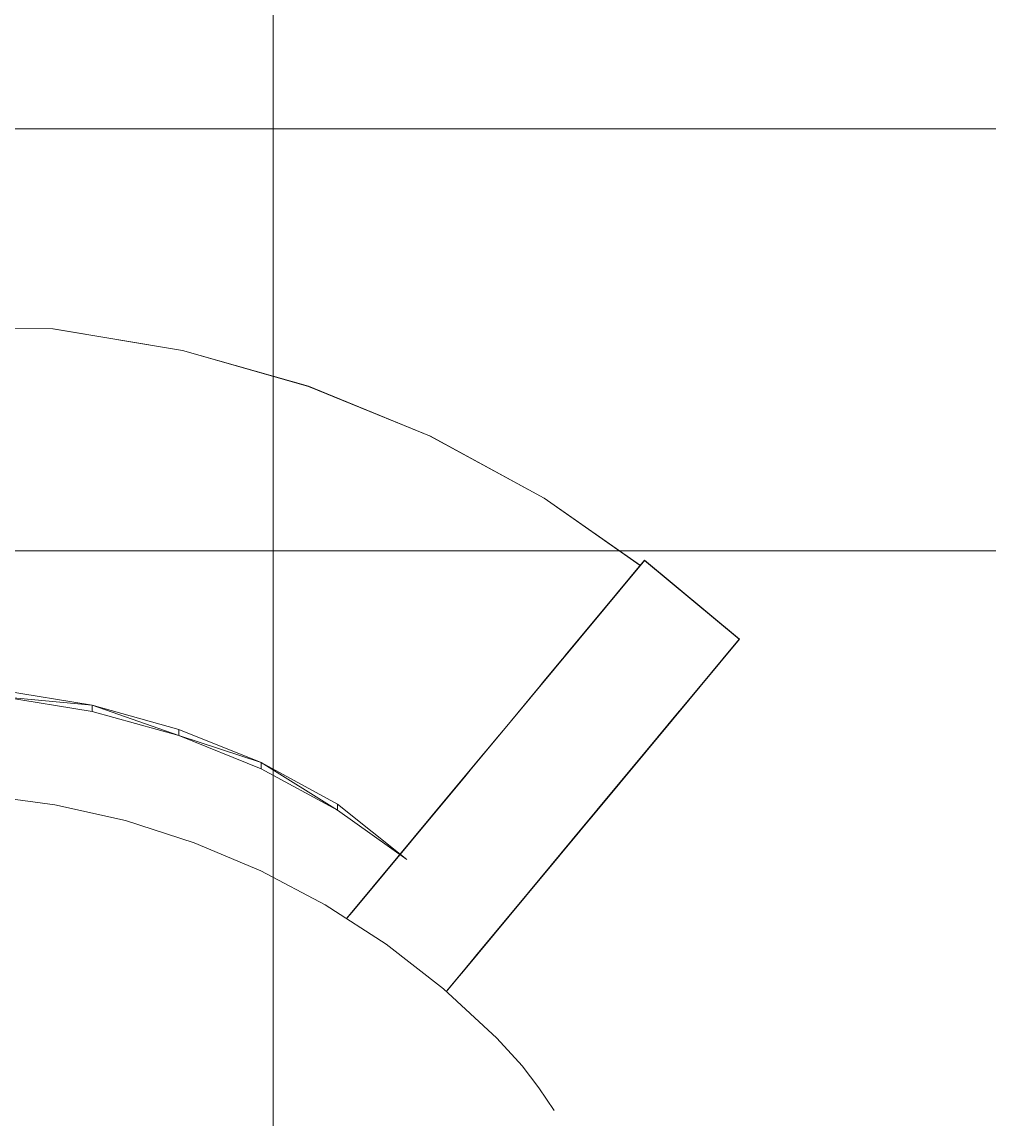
# Model space of a CAD drawing. Extents: x -566 to 72611, y -487 to 32334.
# Drawn here: x 115.74 to 124.58, y 249.95 to 259.98 of the extents above; entities that cross this region are included whole.
import ezdxf

# ---------------------------------------------------------------- set-up
doc = ezdxf.new("R2010")
doc.units = 0
doc.header["$LTSCALE"] = 0.5
doc.header["$MEASUREMENT"] = 0
doc.layers.add('ceilling', color=141, linetype='CONTINUOUS', lineweight=18)
doc.layers.add('floor', color=7, linetype='CONTINUOUS', lineweight=5, true_color=0xcfcfcf)
doc.layers.add('layout', color=7, linetype='CONTINUOUS', lineweight=5, true_color=0xcfcfcf)

msp = doc.modelspace()

# ---------------------------------------------------------------- hatches: boundary and pattern name
at = {"layer": 'floor'}
h = msp.add_hatch(dxfattribs=at)
h.set_pattern_fill('ANSI37', color=256, scale=100, angle=45)
h.set_pattern_definition([(90, (243.028, 267.632), (-12.5, 9e-16), []), (180, (243.028, 267.632), (-9e-16, -12.5), [])])
h.paths.add_polyline_path([(253.46925, 349.5), (154.11744, 349.5), (154.11744, 348.5), (101.14781, 348.5), (101.14781, 349.5), (0, 349.5), (0, 344.5), (36, 344.5, -0.33835703), (0, 308.66941), (0, 308.5), (0, 173.75), (253.46925, 173.75)])
h.paths.add_polyline_path([(36, 344.5), (0, 344.5), (0, 308.66941, 0.33835703)], flags=17)
h.paths.add_polyline_path([(253.46925, 173.75), (0, 173.75), (0, 173.74997), (0, 169.75), (253.46925, 169.75)])
h.paths.add_polyline_path([(253.46925, 169.75), (0, 169.75), (0, 149.21137), (36, 149.21137, -0.33835703), (0, 113.38078), (0, 113.21137), (0, 29.94998), (0, -5), (253.46925, -5)])
h.paths.add_polyline_path([(36, 149.21137), (0, 149.21137), (0, 113.38078, 0.33835703)], flags=17)
h.paths.add_polyline_path([(575.25, 169.75), (510, 169.75), (474.75, 169.75), (327.5, 169.75), (285.46925, 169.75), (285.46925, 165.75), (253.46925, 165.75), (253.46925, -5), (263.99725, -5), (263.99725, 95.99051), (287, 95.99051), (287, 97.5), (292, 97.5), (292, -5), (341.25, -5), (341.25, 13.02988), (341.25012, 15.02988), (346.24839, 15.02988, 0.36108524), (374.08728, 41.24999), (346.25012, 41.24999), (346.25012, 42.99999), (341.25, 42.99999), (341.25, 44.99999), (341.25, 97.5), (357.75, 97.5), (405.75, 97.5), (575.25, 97.5)])

# ---------------------------------------------------------------- linework, layer by layer
at = {"layer": 'ceilling'}
msp.add_line((0, 259), (533.5, 259), dxfattribs=at)
at = {"layer": 'layout'}
for points in [[(116.02435, 257.17188, 72.42811), (116.02435, 257.17188, 72.42811), (113.62588, 257.17585, 72.41556), (116.02358, 257.17066, 72.46829)], [(116.02435, 257.17188, 72.42811), (116.02435, 257.17188, 72.42811), (117.2077, 256.97297, 72.45122), (116.02468, 257.16944, 72.38787)], [(118.36005, 256.64559, 72.48521), (118.36005, 256.64559, 72.48521), (117.2077, 256.97297, 72.45122), (118.35818, 256.6445, 72.52538)], [(118.35818, 256.6445, 72.52538), (118.35818, 256.6445, 72.52538), (119.46413, 256.19308, 72.56979), (118.36005, 256.64559, 72.48521)], [(118.36005, 256.64559, 72.48521), (118.36005, 256.64559, 72.48521), (119.46649, 256.19393, 72.52964), (118.36059, 256.64303, 72.44498)], [(119.46649, 256.19393, 72.52964), (119.46649, 256.19393, 72.52964), (118.36005, 256.64559, 72.48521), (119.46413, 256.19308, 72.56979)], [(119.46649, 256.19393, 72.52964), (119.46649, 256.19393, 72.52964), (120.51274, 255.62375, 72.58394), (119.46715, 256.19136, 72.48942)], [(121.39199, 255.00828, 72.66457), (121.39199, 255.00828, 72.66457), (120.51274, 255.62375, 72.58394), (121.38894, 255.00792, 72.70467)], [(121.37177, 254.98394, 72.4578), (121.37177, 254.98394, 72.4578), (121.31485, 254.91535, 72.23734), (120.71855, 254.19798, 72.32506)], [(120.77443, 254.26523, 72.46136), (120.77443, 254.26523, 72.46136), (121.37177, 254.98394, 72.4578), (120.71855, 254.19798, 72.32506)], [(121.4305, 255.05461, 72.67724), (121.4305, 255.05461, 72.67724), (121.37177, 254.98394, 72.4578), (120.77443, 254.26523, 72.46136)], [(120.83187, 254.33431, 72.59624), (120.83187, 254.33431, 72.59624), (121.4305, 255.05461, 72.67724), (120.77443, 254.26523, 72.46136)], [(120.89093, 254.40535, 72.72964), (120.89093, 254.40535, 72.72964), (121.4305, 255.05461, 72.67724), (120.83187, 254.33431, 72.59624)], [(121.4297, 255.05363, 72.71734), (121.4297, 255.05363, 72.71734), (121.4305, 255.05461, 72.67724), (120.89093, 254.40535, 72.72964)], [(121.42597, 255.04913, 72.75708), (121.42597, 255.04913, 72.75708), (121.4297, 255.05363, 72.71734), (120.89093, 254.40535, 72.72964)], [(120.95153, 254.47832, 72.86153), (120.95153, 254.47832, 72.86153), (121.42597, 255.04913, 72.75708), (120.89093, 254.40535, 72.72964)], [(121.41939, 255.04121, 72.79601), (121.41939, 255.04121, 72.79601), (121.42597, 255.04913, 72.75708), (120.95153, 254.47832, 72.86153)], [(121.40996, 255.02988, 72.83366), (121.40996, 255.02988, 72.83366), (121.41939, 255.04121, 72.79601), (120.95153, 254.47832, 72.86153)], [(121.39784, 255.01526, 72.86961), (121.39784, 255.01526, 72.86961), (121.40996, 255.02988, 72.83366), (120.95153, 254.47832, 72.86153)], [(120.96891, 254.49916, 72.89507), (120.96891, 254.49916, 72.89507), (121.39784, 255.01526, 72.86961), (120.95153, 254.47832, 72.86153)], [(121.38315, 254.99759, 72.90343), (121.38315, 254.99759, 72.90343), (121.39784, 255.01526, 72.86961), (120.96891, 254.49916, 72.89507)], [(120.9884, 254.52267, 72.92598), (120.9884, 254.52267, 72.92598), (121.38315, 254.99759, 72.90343), (120.96891, 254.49916, 72.89507)], [(121.36611, 254.97712, 72.93472), (121.36611, 254.97712, 72.93472), (121.38315, 254.99759, 72.90343), (120.9884, 254.52267, 72.92598)], [(121.4305, 255.05461, 72.67724), (121.4305, 255.05461, 72.67724), (121.4297, 255.05363, 72.71734), (122.29705, 254.33434, 72.67724)], [(122.29626, 254.33336, 72.71734), (122.29626, 254.33336, 72.71734), (122.29705, 254.33434, 72.67724), (121.4297, 255.05363, 72.71734)], [(121.31485, 254.91535, 72.23734), (121.31485, 254.91535, 72.23734), (121.25973, 254.84907, 72.01588), (120.61165, 254.06944, 72.04826)], [(120.66429, 254.13268, 72.18733), (120.66429, 254.13268, 72.18733), (121.31485, 254.91535, 72.23734), (120.61165, 254.06944, 72.04826)], [(120.71855, 254.19798, 72.32506), (120.71855, 254.19798, 72.32506), (121.31485, 254.91535, 72.23734), (120.66429, 254.13268, 72.18733)], [(121.00986, 254.5485, 72.95397), (121.00986, 254.5485, 72.95397), (121.36611, 254.97712, 72.93472), (120.9884, 254.52267, 72.92598)], [(121.34686, 254.95397, 72.96314), (121.34686, 254.95397, 72.96314), (121.36611, 254.97712, 72.93472), (121.00986, 254.5485, 72.95397)], [(121.03305, 254.5764, 72.97878), (121.03305, 254.5764, 72.97878), (121.34686, 254.95397, 72.96314), (121.00986, 254.5485, 72.95397)], [(121.32562, 254.92839, 72.98836), (121.32562, 254.92839, 72.98836), (121.34686, 254.95397, 72.96314), (121.03305, 254.5764, 72.97878)], [(121.05775, 254.60613, 73.00018), (121.05775, 254.60613, 73.00018), (121.32562, 254.92839, 72.98836), (121.03305, 254.5764, 72.97878)], [(121.30267, 254.90073, 73.01006), (121.30267, 254.90073, 73.01006), (121.32562, 254.92839, 72.98836), (121.05775, 254.60613, 73.00018)], [(121.08376, 254.63744, 73.01797), (121.08376, 254.63744, 73.01797), (121.30267, 254.90073, 73.01006), (121.05775, 254.60613, 73.00018)], [(121.28816, 254.88331, 73.02074), (121.28816, 254.88331, 73.02074), (121.30267, 254.90073, 73.01006), (121.08376, 254.63744, 73.01797)], [(121.11082, 254.66997, 73.03196), (121.11082, 254.66997, 73.03196), (121.28816, 254.88331, 73.02074), (121.08376, 254.63744, 73.01797)], [(121.25269, 254.84066, 73.04198), (121.25269, 254.84066, 73.04198), (121.28816, 254.88331, 73.02074), (121.11082, 254.66997, 73.03196)], [(121.20642, 254.78499, 71.79347), (121.20642, 254.78499, 71.79347), (121.15495, 254.72309, 71.57012), (120.46365, 253.89132, 71.62331)], [(120.5113, 253.9487, 71.76621), (120.5113, 253.9487, 71.76621), (121.20642, 254.78499, 71.79347), (120.46365, 253.89132, 71.62331)], [(120.56067, 254.00804, 71.90788), (120.56067, 254.00804, 71.90788), (121.20642, 254.78499, 71.79347), (120.5113, 253.9487, 71.76621)], [(121.25973, 254.84907, 72.01588), (121.25973, 254.84907, 72.01588), (121.20642, 254.78499, 71.79347), (120.56067, 254.00804, 71.90788)], [(120.61165, 254.06944, 72.04826), (120.61165, 254.06944, 72.04826), (121.25973, 254.84907, 72.01588), (120.56067, 254.00804, 71.90788)], [(121.13866, 254.70348, 73.04206), (121.13866, 254.70348, 73.04206), (121.25269, 254.84066, 73.04198), (121.11082, 254.66997, 73.03196)], [(121.13866, 254.70348, 73.04206), (121.13866, 254.70348, 73.04206), (121.25269, 254.84066, 73.04198), (121.22432, 254.80655, 73.04811)], [(121.13866, 254.70348, 73.04206), (121.13866, 254.70348, 73.04206), (121.22432, 254.80655, 73.04811), (121.16703, 254.73759, 73.04814)], [(121.19568, 254.77207, 73.05017), (121.19568, 254.77207, 73.05017), (121.22432, 254.80655, 73.04811), (121.16703, 254.73759, 73.04814)], [(121.15495, 254.72309, 71.57012), (121.15495, 254.72309, 71.57012), (121.10531, 254.66327, 71.34588), (120.41766, 253.83601, 71.47923)], [(120.46365, 253.89132, 71.62331), (120.46365, 253.89132, 71.62331), (121.15495, 254.72309, 71.57012), (120.41766, 253.83601, 71.47923)], [(121.05751, 254.60589, 71.12077), (121.05751, 254.60589, 71.12077), (121.01157, 254.55057, 70.89484), (120.15594, 253.52118, 47.56821)], [(120.33081, 253.73147, 71.18767), (120.33081, 253.73147, 71.18767), (121.05751, 254.60589, 71.12077), (120.15594, 253.52118, 47.56821)], [(121.10531, 254.66327, 71.34588), (121.10531, 254.66327, 71.34588), (121.05751, 254.60589, 71.12077), (120.33081, 253.73147, 71.18767)], [(120.37338, 253.78276, 71.33401), (120.37338, 253.78276, 71.33401), (121.10531, 254.66327, 71.34588), (120.33081, 253.73147, 71.18767)], [(120.41766, 253.83601, 71.47923), (120.41766, 253.83601, 71.47923), (121.10531, 254.66327, 71.34588), (120.37338, 253.78276, 71.33401)], [(122.29705, 254.33434, 72.67724), (122.29705, 254.33434, 72.67724), (121.64099, 253.54496, 72.46136), (122.23833, 254.26367, 72.4578)], [(121.69846, 253.61404, 72.59624), (121.69846, 253.61404, 72.59624), (121.64099, 253.54496, 72.46136), (122.29705, 254.33434, 72.67724)], [(121.75749, 253.68507, 72.72964), (121.75749, 253.68507, 72.72964), (121.69846, 253.61404, 72.59624), (122.29705, 254.33434, 72.67724)], [(122.29626, 254.33336, 72.71734), (122.29626, 254.33336, 72.71734), (121.75749, 253.68507, 72.72964), (122.29705, 254.33434, 72.67724)], [(122.29255, 254.32885, 72.75708), (122.29255, 254.32885, 72.75708), (121.75749, 253.68507, 72.72964), (122.29626, 254.33336, 72.71734)], [(121.81809, 253.75805, 72.86153), (121.81809, 253.75805, 72.86153), (121.75749, 253.68507, 72.72964), (122.29255, 254.32885, 72.75708)], [(122.28594, 254.32093, 72.79601), (122.28594, 254.32093, 72.79601), (121.81809, 253.75805, 72.86153), (122.29255, 254.32885, 72.75708)], [(122.27652, 254.3096, 72.83366), (122.27652, 254.3096, 72.83366), (121.81809, 253.75805, 72.86153), (122.28594, 254.32093, 72.79601)], [(122.2644, 254.29498, 72.86961), (122.2644, 254.29498, 72.86961), (121.81809, 253.75805, 72.86153), (122.27652, 254.3096, 72.83366)], [(121.83547, 253.77889, 72.89507), (121.83547, 253.77889, 72.89507), (121.81809, 253.75805, 72.86153), (122.2644, 254.29498, 72.86961)], [(122.24971, 254.27732, 72.90343), (122.24971, 254.27732, 72.90343), (121.83547, 253.77889, 72.89507), (122.2644, 254.29498, 72.86961)], [(121.85496, 253.8024, 72.92598), (121.85496, 253.8024, 72.92598), (121.83547, 253.77889, 72.89507), (122.24971, 254.27732, 72.90343)], [(122.23266, 254.25685, 72.93472), (122.23266, 254.25685, 72.93472), (121.85496, 253.8024, 72.92598), (122.24971, 254.27732, 72.90343)], [(122.1814, 254.19508, 72.23734), (122.1814, 254.19508, 72.23734), (121.47821, 253.34917, 72.04826), (122.12629, 254.1288, 72.01588)], [(121.53085, 253.4124, 72.18733), (121.53085, 253.4124, 72.18733), (121.47821, 253.34917, 72.04826), (122.1814, 254.19508, 72.23734)], [(121.5851, 253.47771, 72.32506), (121.5851, 253.47771, 72.32506), (121.53085, 253.4124, 72.18733), (122.1814, 254.19508, 72.23734)], [(122.23833, 254.26367, 72.4578), (122.23833, 254.26367, 72.4578), (121.5851, 253.47771, 72.32506), (122.1814, 254.19508, 72.23734)], [(121.64099, 253.54496, 72.46136), (121.64099, 253.54496, 72.46136), (121.5851, 253.47771, 72.32506), (122.23833, 254.26367, 72.4578)], [(121.87641, 253.82823, 72.95397), (121.87641, 253.82823, 72.95397), (121.85496, 253.8024, 72.92598), (122.23266, 254.25685, 72.93472)], [(122.21342, 254.2337, 72.96314), (122.21342, 254.2337, 72.96314), (121.87641, 253.82823, 72.95397), (122.23266, 254.25685, 72.93472)], [(121.89961, 253.85613, 72.97878), (121.89961, 253.85613, 72.97878), (121.87641, 253.82823, 72.95397), (122.21342, 254.2337, 72.96314)], [(122.19218, 254.20811, 72.98836), (122.19218, 254.20811, 72.98836), (121.89961, 253.85613, 72.97878), (122.21342, 254.2337, 72.96314)], [(121.92434, 253.88586, 73.00018), (121.92434, 253.88586, 73.00018), (121.89961, 253.85613, 72.97878), (122.19218, 254.20811, 72.98836)], [(122.16922, 254.18046, 73.01006), (122.16922, 254.18046, 73.01006), (121.92434, 253.88586, 73.00018), (122.19218, 254.20811, 72.98836)], [(121.95032, 253.91717, 73.01797), (121.95032, 253.91717, 73.01797), (121.92434, 253.88586, 73.00018), (122.16922, 254.18046, 73.01006)], [(122.15472, 254.16304, 73.02074), (122.15472, 254.16304, 73.02074), (121.95032, 253.91717, 73.01797), (122.16922, 254.18046, 73.01006)], [(122.12629, 254.1288, 72.01588), (122.12629, 254.1288, 72.01588), (121.42722, 253.28777, 71.90788), (122.07298, 254.06471, 71.79347)], [(121.47821, 253.34917, 72.04826), (121.47821, 253.34917, 72.04826), (121.42722, 253.28777, 71.90788), (122.12629, 254.1288, 72.01588)], [(121.97737, 253.9497, 73.03197), (121.97737, 253.9497, 73.03197), (121.95032, 253.91717, 73.01797), (122.15472, 254.16304, 73.02074)], [(122.11925, 254.12039, 73.04198), (122.11925, 254.12039, 73.04198), (121.97737, 253.9497, 73.03197), (122.15472, 254.16304, 73.02074)], [(122.00522, 253.98321, 73.04206), (122.00522, 253.98321, 73.04206), (121.97737, 253.9497, 73.03197), (122.11925, 254.12039, 73.04198)], [(122.09088, 254.08628, 73.04811), (122.09088, 254.08628, 73.04811), (122.00522, 253.98321, 73.04206), (122.11925, 254.12039, 73.04198)], [(122.03359, 254.01732, 73.04814), (122.03359, 254.01732, 73.04814), (122.00522, 253.98321, 73.04206), (122.09088, 254.08628, 73.04811)], [(122.06224, 254.0518, 73.05017), (122.06224, 254.0518, 73.05017), (122.03359, 254.01732, 73.04814), (122.09088, 254.08628, 73.04811)], [(122.15472, 254.16304, 73.02074), (122.15472, 254.16304, 73.02074), (122.14483, 254.1511, 73.028), (122.11925, 254.12039, 73.04198)], [(122.0215, 254.00282, 71.57012), (122.0215, 254.00282, 71.57012), (121.28422, 253.11573, 71.47923), (121.97187, 253.943, 71.34588)], [(121.33021, 253.17105, 71.62331), (121.33021, 253.17105, 71.62331), (121.28422, 253.11573, 71.47923), (122.0215, 254.00282, 71.57012)], [(122.07298, 254.06471, 71.79347), (122.07298, 254.06471, 71.79347), (121.33021, 253.17105, 71.62331), (122.0215, 254.00282, 71.57012)], [(121.37786, 253.22843, 71.76621), (121.37786, 253.22843, 71.76621), (121.33021, 253.17105, 71.62331), (122.07298, 254.06471, 71.79347)], [(121.42722, 253.28777, 71.90788), (121.42722, 253.28777, 71.90788), (121.37786, 253.22843, 71.76621), (122.07298, 254.06471, 71.79347)], [(121.92409, 253.88561, 71.12077), (121.92409, 253.88561, 71.12077), (121.15091, 252.9554, 70.94884), (121.87813, 253.8303, 70.89484)], [(121.19736, 253.0112, 71.18767), (121.19736, 253.0112, 71.18767), (121.15091, 252.9554, 70.94884), (121.92409, 253.88561, 71.12077)], [(121.97187, 253.943, 71.34588), (121.97187, 253.943, 71.34588), (121.19736, 253.0112, 71.18767), (121.92409, 253.88561, 71.12077)], [(121.23993, 253.06249, 71.33401), (121.23993, 253.06249, 71.33401), (121.19736, 253.0112, 71.18767), (121.97187, 253.943, 71.34588)], [(121.28422, 253.11573, 71.47923), (121.28422, 253.11573, 71.47923), (121.23993, 253.06249, 71.33401), (121.97187, 253.943, 71.34588)], [(115.56383, 253.86386, 63.34285), (115.56383, 253.86386, 63.34285), (115.56369, 253.80636, 62.45329), (116.38346, 253.72939, 63.35143)], [(116.38333, 253.67189, 62.46187), (116.38333, 253.67189, 62.46187), (116.38346, 253.72939, 63.35143), (115.56369, 253.80636, 62.45329)], [(121.83406, 253.77718, 70.66811), (121.83406, 253.77718, 70.66811), (121.06412, 252.85098, 70.46989), (121.79183, 253.72638, 70.44061)], [(121.10644, 252.90179, 70.70921), (121.10644, 252.90179, 70.70921), (121.06412, 252.85098, 70.46989), (121.83406, 253.77718, 70.66811)], [(121.87813, 253.8303, 70.89484), (121.87813, 253.8303, 70.89484), (121.10644, 252.90179, 70.70921), (121.83406, 253.77718, 70.66811)], [(121.15091, 252.9554, 70.94884), (121.15091, 252.9554, 70.94884), (121.10644, 252.90179, 70.70921), (121.87813, 253.8303, 70.89484)], [(116.38333, 253.67189, 62.46187), (116.38333, 253.67189, 62.46187), (117.17543, 253.45155, 62.47601), (116.38346, 253.72939, 63.35143)], [(117.17556, 253.50905, 63.36555), (117.17556, 253.50905, 63.36555), (116.38346, 253.72939, 63.35143), (117.17543, 253.45155, 62.47601)], [(121.75125, 253.67764, 70.21121), (121.75125, 253.67764, 70.21121), (120.996, 252.76899, 70.06955), (121.7178, 253.63744, 70.01603)], [(121.02975, 252.80956, 70.26926), (121.02975, 252.80956, 70.26926), (120.996, 252.76899, 70.06955), (121.75125, 253.67764, 70.21121)], [(121.79183, 253.72638, 70.44061), (121.79183, 253.72638, 70.44061), (121.02975, 252.80956, 70.26926), (121.75125, 253.67764, 70.21121)], [(121.06412, 252.85098, 70.46989), (121.06412, 252.85098, 70.46989), (121.02975, 252.80956, 70.26926), (121.79183, 253.72638, 70.44061)], [(121.6846, 253.59747, 69.81952), (121.6846, 253.59747, 69.81952), (120.92974, 252.68931, 69.66966), (121.65179, 253.558, 69.62286)], [(120.96264, 252.7289, 69.86969), (120.96264, 252.7289, 69.86969), (120.92974, 252.68931, 69.66966), (121.6846, 253.59747, 69.81952)], [(121.7178, 253.63744, 70.01603), (121.7178, 253.63744, 70.01603), (120.96264, 252.7289, 69.86969), (121.6846, 253.59747, 69.81952)], [(120.996, 252.76899, 70.06955), (120.996, 252.76899, 70.06955), (120.96264, 252.7289, 69.86969), (121.7178, 253.63744, 70.01603)], [(117.17556, 253.50905, 63.36555), (117.17556, 253.50905, 63.36555), (117.17543, 253.45155, 62.47601), (117.927, 253.2064, 63.38502)], [(119.38986, 252.59949, 47.89619), (119.38986, 252.59949, 47.89619), (120.15594, 253.52118, 47.56821), (119.45957, 252.68332, 47.3699)], [(120.08592, 253.43687, 48.09673), (120.08592, 253.43687, 48.09673), (120.15594, 253.52118, 47.56821), (119.38986, 252.59949, 47.89619)], [(121.58749, 253.48063, 69.22908), (121.58749, 253.48063, 69.22908), (120.83365, 252.57369, 69.0687), (121.55594, 253.44262, 69.03197)], [(120.86526, 252.6117, 69.26917), (120.86526, 252.6117, 69.26917), (120.83365, 252.57369, 69.0687), (121.58749, 253.48063, 69.22908)], [(121.61944, 253.51901, 69.42604), (121.61944, 253.51901, 69.42604), (120.86526, 252.6117, 69.26917), (121.58749, 253.48063, 69.22908)], [(120.89727, 252.6502, 69.46949), (120.89727, 252.6502, 69.46949), (120.86526, 252.6117, 69.26917), (121.61944, 253.51901, 69.42604)], [(121.65179, 253.558, 69.62286), (121.65179, 253.558, 69.62286), (120.89727, 252.6502, 69.46949), (121.61944, 253.51901, 69.42604)], [(120.92974, 252.68931, 69.66966), (120.92974, 252.68931, 69.66966), (120.89727, 252.6502, 69.46949), (121.65179, 253.558, 69.62286)], [(117.92686, 253.14891, 62.49546), (117.92686, 253.14891, 62.49546), (117.927, 253.2064, 63.38502), (117.17543, 253.45155, 62.47601)], [(119.31938, 252.5147, 48.42224), (119.31938, 252.5147, 48.42224), (120.08592, 253.43687, 48.09673), (119.38986, 252.59949, 47.89619)], [(120.01514, 253.35171, 48.62502), (120.01514, 253.35171, 48.62502), (120.08592, 253.43687, 48.09673), (119.31938, 252.5147, 48.42224)], [(121.52485, 253.40522, 68.83471), (121.52485, 253.40522, 68.83471), (120.77171, 252.49912, 68.66732), (121.49418, 253.3683, 68.63732)], [(120.80246, 252.53616, 68.86808), (120.80246, 252.53616, 68.86808), (120.77171, 252.49912, 68.66732), (121.52485, 253.40522, 68.83471)], [(120.85562, 252.60012, 43.15128), (120.85562, 252.60012, 43.15128), (121.55407, 253.44043, 43.33273), (120.79212, 252.52373, 43.67982)], [(121.49045, 253.36391, 43.8624), (121.49045, 253.36391, 43.8624), (120.79212, 252.52373, 43.67982), (121.55407, 253.44043, 43.33273)], [(121.55594, 253.44262, 69.03197), (121.55594, 253.44262, 69.03197), (120.80246, 252.53616, 68.86808), (121.52485, 253.40522, 68.83471)], [(120.83365, 252.57369, 69.0687), (120.83365, 252.57369, 69.0687), (120.80246, 252.53616, 68.86808), (121.55594, 253.44262, 69.03197)], [(119.2481, 252.42892, 48.94807), (119.2481, 252.42892, 48.94807), (120.01514, 253.35171, 48.62502), (119.31938, 252.5147, 48.42224)], [(119.94356, 253.26557, 49.1531), (119.94356, 253.26557, 49.1531), (120.01514, 253.35171, 48.62502), (119.2481, 252.42892, 48.94807)], [(120.66291, 252.36827, 44.73519), (120.66291, 252.36827, 44.73519), (120.72791, 252.44649, 44.20761), (121.42597, 253.2863, 44.39243)], [(121.36069, 253.20772, 44.92226), (121.36069, 253.20772, 44.92226), (120.66291, 252.36827, 44.73519), (121.42597, 253.2863, 44.39243)], [(121.43411, 253.29605, 68.24209), (121.43411, 253.29605, 68.24209), (120.68213, 252.39142, 68.06458), (121.4047, 253.26072, 68.04427)], [(120.71154, 252.42675, 68.26537), (120.71154, 252.42675, 68.26537), (120.68213, 252.39142, 68.06458), (121.43411, 253.29605, 68.24209)], [(121.46392, 253.33199, 68.43977), (121.46392, 253.33199, 68.43977), (120.71154, 252.42675, 68.26537), (121.43411, 253.29605, 68.24209)], [(120.74141, 252.46269, 68.46642), (120.74141, 252.46269, 68.46642), (120.71154, 252.42675, 68.26537), (121.46392, 253.33199, 68.43977)], [(120.72791, 252.44649, 44.20761), (120.72791, 252.44649, 44.20761), (120.79212, 252.52373, 43.67982), (121.49045, 253.36391, 43.8624)], [(121.42597, 253.2863, 44.39243), (121.42597, 253.2863, 44.39243), (120.72791, 252.44649, 44.20761), (121.49045, 253.36391, 43.8624)], [(121.49418, 253.3683, 68.63732), (121.49418, 253.3683, 68.63732), (120.74141, 252.46269, 68.46642), (121.46392, 253.33199, 68.43977)], [(120.77171, 252.49912, 68.66732), (120.77171, 252.49912, 68.66732), (120.74141, 252.46269, 68.46642), (121.49418, 253.3683, 68.63732)], [(117.92686, 253.14891, 62.49546), (117.92686, 253.14891, 62.49546), (118.62523, 252.76899, 62.51992), (117.927, 253.2064, 63.38502)], [(118.62537, 252.82649, 63.40948), (118.62537, 252.82649, 63.40948), (117.927, 253.2064, 63.38502), (118.62523, 252.76899, 62.51992)], [(119.90371, 253.21769, 63.67769), (119.90371, 253.21769, 63.67769), (119.46783, 252.69331, 60.06158), (118.76611, 251.84898, 60.21582)], [(119.20746, 252.38007, 63.87771), (119.20746, 252.38007, 63.87771), (119.90371, 253.21769, 63.67769), (118.76611, 251.84898, 60.21582)], [(119.10191, 252.25299, 50.02921), (119.10191, 252.25299, 50.02921), (119.87146, 253.17882, 49.67897), (119.17579, 252.34193, 49.47548)], [(119.79877, 253.09147, 50.22363), (119.79877, 253.09147, 50.22363), (119.87146, 253.17882, 49.67897), (119.10191, 252.25299, 50.02921)], [(119.17579, 252.34193, 49.47548), (119.17579, 252.34193, 49.47548), (119.94356, 253.26557, 49.1531), (119.2481, 252.42892, 48.94807)], [(119.87146, 253.17882, 49.67897), (119.87146, 253.17882, 49.67897), (119.94356, 253.26557, 49.1531), (119.17579, 252.34193, 49.47548)], [(121.37566, 253.22575, 67.84589), (121.37566, 253.22575, 67.84589), (120.52762, 252.2055, 67.00072), (121.22127, 253.03995, 66.78285)], [(120.68213, 252.39142, 68.06458), (120.68213, 252.39142, 68.06458), (120.52762, 252.2055, 67.00072), (121.37566, 253.22575, 67.84589)], [(120.59712, 252.28908, 45.26257), (120.59712, 252.28908, 45.26257), (120.66291, 252.36827, 44.73519), (121.36069, 253.20772, 44.92226)], [(121.29462, 253.12828, 45.45189), (121.29462, 253.12828, 45.45189), (120.59712, 252.28908, 45.26257), (121.36069, 253.20772, 44.92226)], [(121.4047, 253.26072, 68.04427), (121.4047, 253.26072, 68.04427), (120.68213, 252.39142, 68.06458), (121.37566, 253.22575, 67.84589)], [(119.03254, 252.16953, 50.58608), (119.03254, 252.16953, 50.58608), (119.79877, 253.09147, 50.22363), (119.10191, 252.25299, 50.02921)], [(119.73102, 253.00996, 50.76761), (119.73102, 253.00996, 50.76761), (119.79877, 253.09147, 50.22363), (119.03254, 252.16953, 50.58608)], [(119.66106, 252.92577, 67.00072), (119.66106, 252.92577, 67.00072), (119.20746, 252.38007, 63.87771), (119.81557, 253.11169, 68.06458)], [(120.53056, 252.20903, 45.78973), (120.53056, 252.20903, 45.78973), (120.59712, 252.28908, 45.26257), (121.29462, 253.12828, 45.45189)], [(121.22778, 253.04787, 45.98129), (121.22778, 253.04787, 45.98129), (120.53056, 252.20903, 45.78973), (121.29462, 253.12828, 45.45189)], [(118.9679, 252.0918, 51.14419), (118.9679, 252.0918, 51.14419), (119.73102, 253.00996, 50.76761), (119.03254, 252.16953, 50.58608)], [(119.66788, 252.93393, 51.31281), (119.66788, 252.93393, 51.31281), (119.73102, 253.00996, 50.76761), (118.9679, 252.0918, 51.14419)], [(121.22127, 253.03995, 66.78285), (121.22127, 253.03995, 66.78285), (120.07402, 251.65979, 63.87771), (120.77027, 252.49742, 63.67769)], [(120.52762, 252.2055, 67.00072), (120.52762, 252.2055, 67.00072), (120.07402, 251.65979, 63.87771), (121.22127, 253.03995, 66.78285)], [(120.4632, 252.12801, 46.31667), (120.4632, 252.12801, 46.31667), (120.53056, 252.20903, 45.78973), (121.22778, 253.04787, 45.98129)], [(121.16015, 252.96648, 46.51048), (121.16015, 252.96648, 46.51048), (120.4632, 252.12801, 46.31667), (121.22778, 253.04787, 45.98129)], [(116.04166, 252.82002, 59.43378), (116.04166, 252.82002, 59.43378), (115.38748, 252.9087, 59.43378), (116.04166, 252.82002, 60.56059)], [(115.38748, 252.9087, 60.56059), (115.38748, 252.9087, 60.56059), (116.04166, 252.82002, 60.56059), (115.38748, 252.9087, 59.43378)], [(118.90807, 252.0198, 51.70344), (118.90807, 252.0198, 51.70344), (119.66788, 252.93393, 51.31281), (118.9679, 252.0918, 51.14419)], [(119.60943, 252.86363, 51.85912), (119.60943, 252.86363, 51.85912), (119.66788, 252.93393, 51.31281), (118.90807, 252.0198, 51.70344)], [(120.32613, 251.96304, 47.3699), (120.32613, 251.96304, 47.3699), (120.39505, 252.04601, 46.8434), (121.09169, 252.88412, 47.03945)], [(121.0225, 252.80091, 47.56821), (121.0225, 252.80091, 47.56821), (120.32613, 251.96304, 47.3699), (121.09169, 252.88412, 47.03945)], [(120.39505, 252.04601, 46.8434), (120.39505, 252.04601, 46.8434), (120.4632, 252.12801, 46.31667), (121.16015, 252.96648, 46.51048)], [(121.09169, 252.88412, 47.03945), (121.09169, 252.88412, 47.03945), (120.39505, 252.04601, 46.8434), (121.16015, 252.96648, 46.51048)], [(116.68586, 252.67412, 59.43378), (116.68586, 252.67412, 59.43378), (116.04166, 252.82002, 59.43378), (116.68586, 252.67412, 60.56059)], [(116.04166, 252.82002, 60.56059), (116.04166, 252.82002, 60.56059), (116.68586, 252.67412, 60.56059), (116.04166, 252.82002, 59.43378)], [(118.62523, 252.76899, 62.51992), (118.62523, 252.76899, 62.51992), (119.25895, 252.31806, 62.54898), (118.62537, 252.82649, 63.40948)], [(118.80274, 251.89309, 52.82505), (118.80274, 251.89309, 52.82505), (119.55563, 252.79894, 52.40647), (118.85299, 251.95352, 52.26376)], [(119.50652, 252.73985, 52.95477), (119.50652, 252.73985, 52.95477), (119.55563, 252.79894, 52.40647), (118.80274, 251.89309, 52.82505)], [(118.85299, 251.95352, 52.26376), (118.85299, 251.95352, 52.26376), (119.60943, 252.86363, 51.85912), (118.90807, 252.0198, 51.70344)], [(119.55563, 252.79894, 52.40647), (119.55563, 252.79894, 52.40647), (119.60943, 252.86363, 51.85912), (118.85299, 251.95352, 52.26376)], [(120.25641, 251.87922, 47.89619), (120.25641, 251.87922, 47.89619), (120.32613, 251.96304, 47.3699), (121.0225, 252.80091, 47.56821)], [(120.95248, 252.7166, 48.09673), (120.95248, 252.7166, 48.09673), (120.25641, 251.87922, 47.89619), (121.0225, 252.80091, 47.56821)], [(117.31531, 252.47185, 59.43378), (117.31531, 252.47185, 59.43378), (116.68586, 252.67412, 59.43378), (117.31531, 252.47185, 60.56059)], [(116.68586, 252.67412, 60.56059), (116.68586, 252.67412, 60.56059), (117.31531, 252.47185, 60.56059), (116.68586, 252.67412, 59.43378)], [(118.71656, 251.78941, 53.95019), (118.71656, 251.78941, 53.95019), (119.46211, 252.68636, 53.50394), (118.75726, 251.83838, 53.38721)], [(119.42236, 252.6386, 54.05388), (119.42236, 252.6386, 54.05388), (119.46211, 252.68636, 53.50394), (118.71656, 251.78941, 53.95019)], [(119.45051, 252.67247, 59.8523), (119.45051, 252.67247, 59.8523), (119.43304, 252.6514, 59.62997), (118.72816, 251.80342, 59.74648)], [(118.74615, 251.82498, 59.97528), (118.74615, 251.82498, 59.97528), (119.45051, 252.67247, 59.8523), (118.72816, 251.80342, 59.74648)], [(119.46783, 252.69331, 60.06158), (119.46783, 252.69331, 60.06158), (119.45051, 252.67247, 59.8523), (118.74615, 251.82498, 59.97528)], [(118.76611, 251.84898, 60.21582), (118.76611, 251.84898, 60.21582), (119.46783, 252.69331, 60.06158), (118.74615, 251.82498, 59.97528)], [(118.75726, 251.83838, 53.38721), (118.75726, 251.83838, 53.38721), (119.50652, 252.73985, 52.95477), (118.80274, 251.89309, 52.82505)], [(119.46211, 252.68636, 53.50394), (119.46211, 252.68636, 53.50394), (119.50652, 252.73985, 52.95477), (118.75726, 251.83838, 53.38721)], [(120.18594, 251.79442, 48.42224), (120.18594, 251.79442, 48.42224), (120.25641, 251.87922, 47.89619), (120.95248, 252.7166, 48.09673)], [(120.88169, 252.63144, 48.62502), (120.88169, 252.63144, 48.62502), (120.18594, 251.79442, 48.42224), (120.95248, 252.7166, 48.09673)], [(119.43304, 252.6514, 59.62997), (119.43304, 252.6514, 59.62997), (119.41651, 252.63154, 59.4075), (118.71117, 251.78295, 59.51751)], [(118.72816, 251.80342, 59.74648), (118.72816, 251.80342, 59.74648), (119.43304, 252.6514, 59.62997), (118.71117, 251.78295, 59.51751)], [(120.11466, 251.70865, 48.94807), (120.11466, 251.70865, 48.94807), (120.18594, 251.79442, 48.42224), (120.88169, 252.63144, 48.62502)], [(120.81011, 252.5453, 49.15309), (120.81011, 252.5453, 49.15309), (120.11466, 251.70865, 48.94807), (120.88169, 252.63144, 48.62502)], [(117.92525, 252.21495, 59.43378), (117.92525, 252.21495, 59.43378), (117.31531, 252.47185, 59.43378), (117.92525, 252.21495, 60.56059)], [(117.31531, 252.47185, 60.56059), (117.31531, 252.47185, 60.56059), (117.92525, 252.21495, 60.56059), (117.31531, 252.47185, 59.43378)], [(120.77027, 252.49742, 63.67769), (120.77027, 252.49742, 63.67769), (119.63266, 251.12871, 60.21582), (120.33442, 251.97303, 60.06158)], [(120.07402, 251.65979, 63.87771), (120.07402, 251.65979, 63.87771), (119.63266, 251.12871, 60.21582), (120.77027, 252.49742, 63.67769)], [(120.04235, 251.62166, 49.47548), (120.04235, 251.62166, 49.47548), (120.11466, 251.70865, 48.94807), (120.81011, 252.5453, 49.15309)], [(120.73801, 252.45855, 49.67897), (120.73801, 252.45855, 49.67897), (120.04235, 251.62166, 49.47548), (120.81011, 252.5453, 49.15309)], [(119.96847, 251.53272, 50.02921), (119.96847, 251.53272, 50.02921), (120.04235, 251.62166, 49.47548), (120.73801, 252.45855, 49.67897)], [(120.66533, 252.37119, 50.22363), (120.66533, 252.37119, 50.22363), (119.96847, 251.53272, 50.02921), (120.73801, 252.45855, 49.67897)], [(119.83449, 251.37153, 51.14419), (119.83449, 251.37153, 51.14419), (119.89909, 251.44926, 50.58607), (120.59758, 252.28969, 50.76761)], [(120.53444, 252.21366, 51.3128), (120.53444, 252.21366, 51.3128), (119.83449, 251.37153, 51.14419), (120.59758, 252.28969, 50.76761)], [(119.89909, 251.44926, 50.58607), (119.89909, 251.44926, 50.58607), (119.96847, 251.53272, 50.02921), (120.66533, 252.37119, 50.22363)], [(120.59758, 252.28969, 50.76761), (120.59758, 252.28969, 50.76761), (119.89909, 251.44926, 50.58607), (120.66533, 252.37119, 50.22363)], [(118.51114, 251.90524, 59.43378), (118.51114, 251.90524, 59.43378), (117.92525, 252.21495, 59.43378), (118.51114, 251.90524, 60.56059)], [(117.92525, 252.21495, 60.56059), (117.92525, 252.21495, 60.56059), (118.51114, 251.90524, 60.56059), (117.92525, 252.21495, 59.43378)], [(119.77463, 251.29953, 51.70344), (119.77463, 251.29953, 51.70344), (119.83449, 251.37153, 51.14419), (120.53444, 252.21366, 51.3128)], [(120.47599, 252.14336, 51.85912), (120.47599, 252.14336, 51.85912), (119.77463, 251.29953, 51.70344), (120.53444, 252.21366, 51.3128)], [(119.6693, 251.17282, 52.82505), (119.6693, 251.17282, 52.82505), (119.71958, 251.23325, 52.26376), (120.42219, 252.07867, 52.40647)], [(120.37307, 252.01958, 52.95477), (120.37307, 252.01958, 52.95477), (119.6693, 251.17282, 52.82505), (120.42219, 252.07867, 52.40647)], [(119.71958, 251.23325, 52.26376), (119.71958, 251.23325, 52.26376), (119.77463, 251.29953, 51.70344), (120.47599, 252.14336, 51.85912)], [(120.42219, 252.07867, 52.40647), (120.42219, 252.07867, 52.40647), (119.71958, 251.23325, 52.26376), (120.47599, 252.14336, 51.85912)], [(119.62382, 251.11811, 53.38721), (119.62382, 251.11811, 53.38721), (119.6693, 251.17282, 52.82505), (120.37307, 252.01958, 52.95477)], [(120.32867, 251.96609, 53.50394), (120.32867, 251.96609, 53.50394), (119.62382, 251.11811, 53.38721), (120.37307, 252.01958, 52.95477)], [(119.06859, 251.54494, 59.43378), (119.06859, 251.54494, 59.43378), (118.51114, 251.90524, 59.43378), (119.06859, 251.54494, 60.56059)], [(118.51114, 251.90524, 60.56059), (118.51114, 251.90524, 60.56059), (119.06859, 251.54494, 60.56059), (118.51114, 251.90524, 59.43378)], [(119.59344, 251.13698, 59.43378), (119.59344, 251.13698, 59.43378), (119.06859, 251.54494, 59.43378), (119.59344, 251.13698, 60.56059)], [(119.06859, 251.54494, 60.56059), (119.06859, 251.54494, 60.56059), (119.59344, 251.13698, 60.56059), (119.06859, 251.54494, 59.43378)], [(120.08174, 250.68419, 59.43378), (120.08174, 250.68419, 59.43378), (119.59344, 251.13698, 59.43378), (120.08174, 250.68419, 60.56059)], [(119.59344, 251.13698, 60.56059), (119.59344, 251.13698, 60.56059), (120.08174, 250.68419, 60.56059), (119.59344, 251.13698, 59.43378)], [(120.31083, 250.43158, 60.56059), (120.31083, 250.43158, 60.56059), (120.31083, 250.43158, 59.43378), (120.08174, 250.68419, 60.56059)], [(120.08174, 250.68419, 59.43378), (120.08174, 250.68419, 59.43378), (120.08174, 250.68419, 60.56059), (120.31083, 250.43158, 59.43378)], [(120.46302, 250.23177, 60.56059), (120.46302, 250.23177, 60.56059), (120.46302, 250.23177, 59.43378), (120.31083, 250.43158, 60.56059)], [(120.31083, 250.43158, 59.43378), (120.31083, 250.43158, 59.43378), (120.31083, 250.43158, 60.56059), (120.46302, 250.23177, 59.43378)], [(120.60588, 250.02489, 60.56059), (120.60588, 250.02489, 60.56059), (120.60588, 250.02489, 59.43378), (120.46302, 250.23177, 60.56059)], [(120.46302, 250.23177, 59.43378), (120.46302, 250.23177, 59.43378), (120.46302, 250.23177, 60.56059), (120.60588, 250.02489, 59.43378)]]:
    msp.add_3dface(points, dxfattribs=at)

doc.saveas('drawing.dxf')
